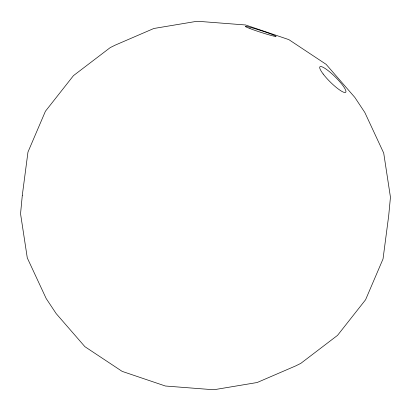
<?xml version="1.0" encoding="UTF-8"?>
<svg xmlns="http://www.w3.org/2000/svg" width="411" height="411" viewBox="0 0 411 411"><rect width="100%" height="100%" fill="white"/><g stroke="black" fill="none" stroke-linecap="round" stroke-linejoin="round"><path stroke-width="0.62" d="M22.307 195.251L20.55 213.766L27.29 257.928L46.176 298.52L56.153 313.578L84.882 346.663L122.144 371.369L165.392 386.016L211.686 389.602L215.749 389.433L257.158 382.513L295.643 365.929L300.79 363.386L337.529 335.371L365.579 299.753L383.031 258.951L388.693 215.749L390.45 197.234L383.71 153.072L364.824 112.48L354.847 97.422L326.118 64.337L288.856 39.631L245.608 24.984L199.314 21.398L195.251 21.567L153.842 28.487L115.357 45.071L110.21 47.614L73.471 75.629L45.421 111.247L27.969 152.049L22.307 195.251M323.185 74.037A18.146 3.565 44.7 0 0 345.379 92.475A18.146 3.565 44.7 0 0 329.894 72.043A18.146 3.565 44.7 0 0 323.185 74.037M250.027 28.59A16.178 0.863 18 0 0 275.642 36.456A16.178 0.863 18 0 0 256.443 29.145A16.178 0.863 18 0 0 250.027 28.59"/></g></svg>
